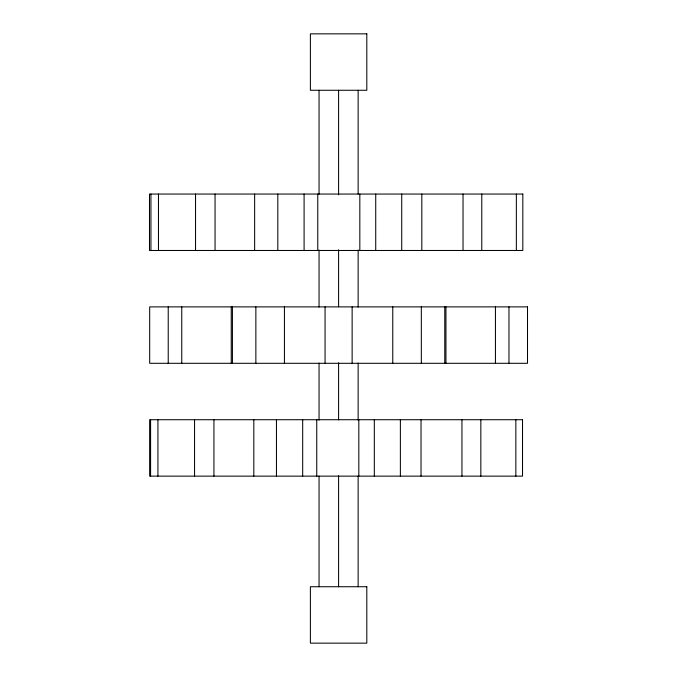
<?xml version="1.0" encoding="UTF-8"?>
<svg xmlns="http://www.w3.org/2000/svg" width="677" height="677" viewBox="0 0 677 677"><rect width="100%" height="100%" fill="white"/><g stroke="black" fill="none" stroke-linecap="round" stroke-linejoin="round"><path stroke-width="1.02" d="M516.348 194.054L516.348 250.473M515.849 419.723L515.849 476.134M508.969 306.884L508.969 363.304M495.437 306.884L495.437 363.304M481.779 194.054L481.779 250.473M480.839 419.723L480.839 476.134M463.034 194.054L463.034 250.473M461.951 419.723L461.951 476.134M445.948 306.884L445.948 363.304M444.772 306.884L444.772 363.304M421.822 194.054L421.822 250.473M421.331 306.884L421.331 363.304M421.026 419.723L421.026 476.134M401.723 194.054L401.723 250.473M400.378 419.723L400.378 476.134M392.762 306.884L392.762 363.304M375.727 194.054L375.727 250.473M374.322 419.723L374.322 476.134M359.825 194.054L359.825 250.473M358.818 419.723L358.818 476.134M358.141 90.269L358.141 194.054M358.141 250.033L358.141 307.079M358.141 363.058L358.141 420.104M358.141 476.134L358.141 586.731M352.133 306.884L352.133 363.304M338.593 90.269L338.593 194.841M338.593 249.771L338.593 306.808M338.593 362.796L338.593 419.833M338.593 475.821L338.593 586.731M325.062 306.884L325.062 363.304M319.053 90.269L319.053 194.054M319.053 250.033L319.053 307.096M319.053 363.058L319.053 420.138M319.053 476.134L319.053 586.731M317.767 194.054L317.767 250.473M316.751 419.723L316.751 476.134M304.091 194.054L304.091 250.473M302.687 419.723L302.687 476.134M284.433 306.884L284.433 363.304M277.815 194.054L277.815 250.473M276.453 419.723L276.453 476.134M255.864 306.884L255.864 363.304M254.637 194.054L254.637 250.473M253.816 419.723L253.816 476.134M232.423 306.884L232.423 363.304M231.246 306.884L231.246 363.304M215.058 194.054L215.058 250.473M213.94 419.723L213.94 476.134M195.535 194.054L195.535 250.473M194.561 419.723L194.561 476.134M181.758 306.884L181.758 363.304M168.226 306.884L168.226 363.304M158.469 194.054L158.469 250.473M157.927 419.723L157.927 476.134M150.937 194.054L150.937 250.473M150.582 419.723L150.582 476.134M366.807 33.85L310.388 33.85L310.388 90.269L366.807 90.269L366.807 33.85M522.822 194.054L149.49 194.054L149.49 250.473L522.822 250.473L522.822 194.054M527.51 306.884L149.685 306.884L149.685 363.304L527.51 363.304L527.51 306.884M522.517 419.723L149.651 419.723L149.651 476.134L522.517 476.134L522.517 419.723M366.807 586.731L310.388 586.731L310.388 643.15L366.807 643.15L366.807 586.731"/></g></svg>
